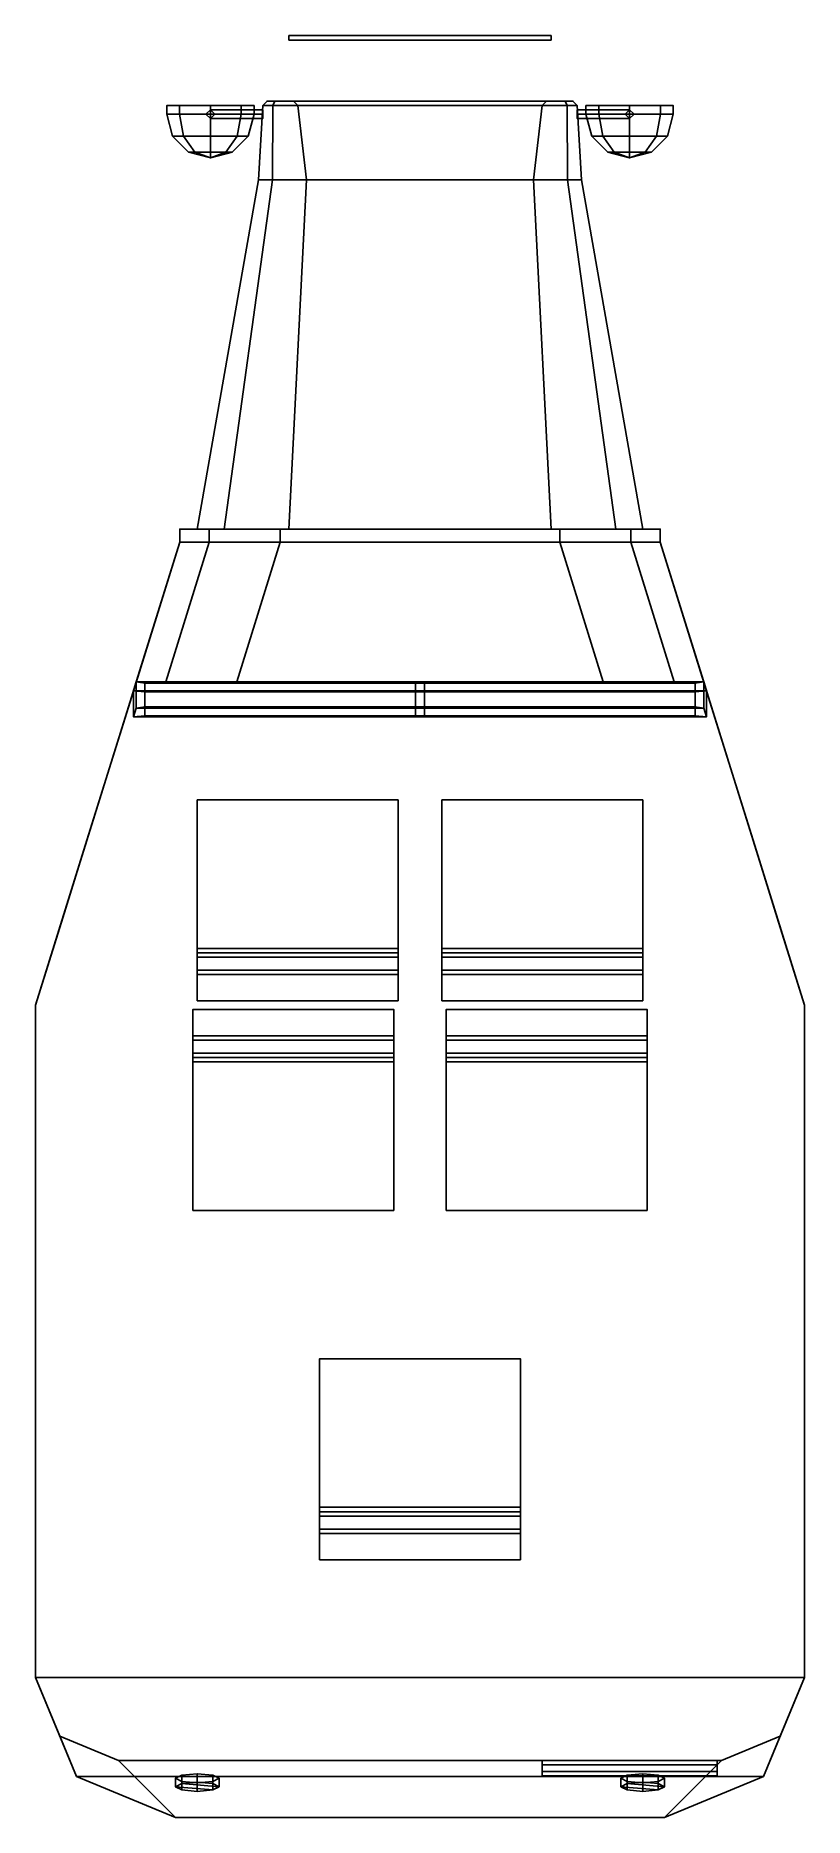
# Model space of a CAD drawing. Extents: x -0.88 to 0.88, y -1.94 to 2.14.
import ezdxf

# ---------------------------------------------------------------- set-up
doc = ezdxf.new("R2010")
doc.units = 0
doc.layers.get('0').update_dxf_attribs({"linetype": 'CONTINUOUS'})

msp = doc.modelspace()

# ---------------------------------------------------------------- linework, layer by layer
for points in [[(-0.3, 2.14, 0.8), (-0.3, 2.13, 0.8), (0.3, 2.13, 0.8), (0.3, 2.14, 0.8)], [(0.3, 2.14, 0.68), (0.3, 2.13, 0.68), (-0.3, 2.13, 0.68), (-0.3, 2.14, 0.68)], [(0.3, 2.14, 0.8), (0.3, 2.14, 0.68), (-0.3, 2.14, 0.68), (-0.3, 2.14, 0.8)], [(-0.3, 2.14, 0.68), (-0.3, 2.13, 0.68), (-0.3, 2.13, 0.8), (-0.3, 2.14, 0.8)], [(-0.3, 2.13, 0.8), (-0.3, 2.13, 0.68), (0.3, 2.13, 0.68), (0.3, 2.13, 0.8)], [(0.3, 2.13, 0.8), (0.3, 2.13, 0.68), (0.3, 2.14, 0.68), (0.3, 2.14, 0.8)], [(-0.58, 1.98, 0.89), (-0.5507, 1.98, 0.8193), (-0.5507, 1.96, 0.8193), (-0.58, 1.96, 0.89)], [(-0.58, 1.98, 0.89), (-0.4093, 1.98, 0.9607), (-0.38, 1.98, 0.89), (-0.5507, 1.98, 0.8193)], [(-0.5507, 1.98, 0.9607), (-0.58, 1.98, 0.89), (-0.58, 1.96, 0.89), (-0.5507, 1.96, 0.9607)], [(-0.5507, 1.98, 0.9607), (-0.48, 1.98, 0.99), (-0.4093, 1.98, 0.9607), (-0.58, 1.98, 0.89)], [(-0.5666, 1.91, 0.89), (-0.58, 1.96, 0.89), (-0.5507, 1.96, 0.8193), (-0.5412, 1.91, 0.8288)], [(-0.5412, 1.91, 0.9512), (-0.5507, 1.96, 0.9607), (-0.58, 1.96, 0.89), (-0.5666, 1.91, 0.89)], [(-0.5507, 1.98, 0.8193), (-0.38, 1.98, 0.89), (-0.4093, 1.98, 0.8193), (-0.48, 1.98, 0.79)], [(-0.5507, 1.98, 0.8193), (-0.48, 1.98, 0.79), (-0.48, 1.96, 0.79), (-0.5507, 1.96, 0.8193)], [(-0.48, 1.98, 0.99), (-0.5507, 1.98, 0.9607), (-0.5507, 1.96, 0.9607), (-0.48, 1.96, 0.99)], [(-0.5412, 1.91, 0.8288), (-0.5507, 1.96, 0.8193), (-0.48, 1.96, 0.79), (-0.48, 1.91, 0.8034)], [(-0.48, 1.91, 0.9766), (-0.48, 1.96, 0.99), (-0.5507, 1.96, 0.9607), (-0.5412, 1.91, 0.9512)], [(-0.48, 1.97, 0.75), (-0.49, 1.96, 0.74), (-0.49, 1.96, 0.8), (-0.48, 1.97, 0.79)], [(-0.49, 1.96, 0.74), (-0.48, 1.97, 0.75), (-0.36, 1.97, 0.75), (-0.36, 1.96, 0.74)], [(-0.49, 1.96, 0.74), (-0.48, 1.95, 0.75), (-0.48, 1.95, 0.79), (-0.49, 1.96, 0.8)], [(-0.48, 1.95, 0.75), (-0.49, 1.96, 0.74), (-0.36, 1.96, 0.74), (-0.36, 1.95, 0.75)], [(-0.48, 1.98, 0.79), (-0.4093, 1.98, 0.8193), (-0.4093, 1.96, 0.8193), (-0.48, 1.96, 0.79)], [(-0.4093, 1.98, 0.9607), (-0.48, 1.98, 0.99), (-0.48, 1.96, 0.99), (-0.4093, 1.96, 0.9607)], [(-0.47, 1.96, 0.76), (-0.48, 1.97, 0.75), (-0.48, 1.97, 0.79), (-0.47, 1.96, 0.8)], [(-0.48, 1.97, 0.75), (-0.47, 1.96, 0.76), (-0.36, 1.96, 0.76), (-0.36, 1.97, 0.75)], [(-0.48, 1.91, 0.8034), (-0.48, 1.96, 0.79), (-0.4093, 1.96, 0.8193), (-0.4188, 1.91, 0.8288)], [(-0.48, 1.95, 0.75), (-0.47, 1.96, 0.76), (-0.47, 1.96, 0.8), (-0.48, 1.95, 0.79)], [(-0.47, 1.96, 0.76), (-0.48, 1.95, 0.75), (-0.36, 1.95, 0.75), (-0.36, 1.96, 0.76)], [(-0.4188, 1.91, 0.9512), (-0.4093, 1.96, 0.9607), (-0.48, 1.96, 0.99), (-0.48, 1.91, 0.9766)], [(-0.4188, 1.91, 0.8288), (-0.4093, 1.96, 0.8193), (-0.38, 1.96, 0.89), (-0.3934, 1.91, 0.89)], [(-0.3934, 1.91, 0.89), (-0.38, 1.96, 0.89), (-0.4093, 1.96, 0.9607), (-0.4188, 1.91, 0.9512)], [(-0.4093, 1.98, 0.8193), (-0.38, 1.98, 0.89), (-0.38, 1.96, 0.89), (-0.4093, 1.96, 0.8193)], [(-0.38, 1.98, 0.89), (-0.4093, 1.98, 0.9607), (-0.4093, 1.96, 0.9607), (-0.38, 1.96, 0.89)], [(-0.36, 1.98, 0.62), (-0.37, 1.81, 0.62), (-0.37, 1.81, 0.97), (-0.36, 1.98, 0.97)], [(0.36, 1.98, 0.62), (0.37, 1.81, 0.62), (-0.37, 1.81, 0.62), (-0.36, 1.98, 0.62)], [(-0.3366, 1.98, 1.0266), (-0.36, 1.98, 0.97), (-0.37, 1.81, 0.97), (-0.3378, 1.81, 1.0478)], [(-0.35, 1.99, 0.97), (-0.35, 1.99, 0.62), (-0.36, 1.98, 0.62), (-0.36, 1.98, 0.97)], [(-0.36, 1.98, 0.62), (-0.35, 1.99, 0.62), (0.35, 1.99, 0.62), (0.36, 1.98, 0.62)], [(-0.3324, 1.99, 1.0124), (-0.35, 1.99, 0.97), (-0.36, 1.98, 0.97), (-0.3366, 1.98, 1.0266)], [(0.35, 1.99, 0.97), (0.35, 1.99, 0.62), (-0.35, 1.99, 0.62), (-0.35, 1.99, 0.97)], [(0.35, 1.99, 0.97), (-0.35, 1.99, 0.97), (-0.3324, 1.99, 1.0124), (0.3324, 1.99, 1.0124)], [(-0.28, 1.98, 1.05), (-0.3366, 1.98, 1.0266), (-0.3378, 1.81, 1.0478), (-0.26, 1.81, 1.08)], [(-0.29, 1.99, 1.03), (-0.3324, 1.99, 1.0124), (-0.3366, 1.98, 1.0266), (-0.28, 1.98, 1.05)], [(0.3324, 1.99, 1.0124), (-0.3324, 1.99, 1.0124), (-0.29, 1.99, 1.03), (0.29, 1.99, 1.03)], [(0.29, 1.99, 1.03), (-0.29, 1.99, 1.03), (-0.28, 1.98, 1.05), (0.28, 1.98, 1.05)], [(0.28, 1.98, 1.05), (-0.28, 1.98, 1.05), (-0.26, 1.81, 1.08), (0.26, 1.81, 1.08)], [(0.3366, 1.98, 1.0266), (0.28, 1.98, 1.05), (0.26, 1.81, 1.08), (0.3378, 1.81, 1.0478)], [(0.3324, 1.99, 1.0124), (0.29, 1.99, 1.03), (0.28, 1.98, 1.05), (0.3366, 1.98, 1.0266)], [(0.35, 1.99, 0.97), (0.3324, 1.99, 1.0124), (0.3366, 1.98, 1.0266), (0.36, 1.98, 0.97)], [(0.36, 1.98, 0.97), (0.3366, 1.98, 1.0266), (0.3378, 1.81, 1.0478), (0.37, 1.81, 0.97)], [(0.36, 1.98, 0.62), (0.35, 1.99, 0.62), (0.35, 1.99, 0.97), (0.36, 1.98, 0.97)], [(0.37, 1.81, 0.97), (0.37, 1.81, 0.62), (0.36, 1.98, 0.62), (0.36, 1.98, 0.97)], [(0.48, 1.97, 0.75), (0.49, 1.96, 0.74), (0.36, 1.96, 0.74), (0.36, 1.97, 0.75)], [(0.47, 1.96, 0.76), (0.48, 1.97, 0.75), (0.36, 1.97, 0.75), (0.36, 1.96, 0.76)], [(0.48, 1.95, 0.75), (0.47, 1.96, 0.76), (0.36, 1.96, 0.76), (0.36, 1.95, 0.75)], [(0.49, 1.96, 0.74), (0.48, 1.95, 0.75), (0.36, 1.95, 0.75), (0.36, 1.96, 0.74)], [(0.38, 1.98, 0.89), (0.5507, 1.98, 0.9607), (0.58, 1.98, 0.89), (0.4093, 1.98, 0.8193)], [(0.38, 1.98, 0.89), (0.4093, 1.98, 0.8193), (0.4093, 1.96, 0.8193), (0.38, 1.96, 0.89)], [(0.4093, 1.98, 0.9607), (0.48, 1.98, 0.99), (0.5507, 1.98, 0.9607), (0.38, 1.98, 0.89)], [(0.4093, 1.98, 0.9607), (0.38, 1.98, 0.89), (0.38, 1.96, 0.89), (0.4093, 1.96, 0.9607)], [(0.3934, 1.91, 0.89), (0.38, 1.96, 0.89), (0.4093, 1.96, 0.8193), (0.4188, 1.91, 0.8288)], [(0.4188, 1.91, 0.9512), (0.4093, 1.96, 0.9607), (0.38, 1.96, 0.89), (0.3934, 1.91, 0.89)], [(0.4093, 1.98, 0.8193), (0.58, 1.98, 0.89), (0.5507, 1.98, 0.8193), (0.48, 1.98, 0.79)], [(0.4093, 1.98, 0.8193), (0.48, 1.98, 0.79), (0.48, 1.96, 0.79), (0.4093, 1.96, 0.8193)], [(0.48, 1.98, 0.99), (0.4093, 1.98, 0.9607), (0.4093, 1.96, 0.9607), (0.48, 1.96, 0.99)], [(0.4188, 1.91, 0.8288), (0.4093, 1.96, 0.8193), (0.48, 1.96, 0.79), (0.48, 1.91, 0.8034)], [(0.48, 1.91, 0.9766), (0.48, 1.96, 0.99), (0.4093, 1.96, 0.9607), (0.4188, 1.91, 0.9512)], [(0.48, 1.97, 0.75), (0.47, 1.96, 0.76), (0.47, 1.96, 0.8), (0.48, 1.97, 0.79)], [(0.47, 1.96, 0.76), (0.48, 1.95, 0.75), (0.48, 1.95, 0.79), (0.47, 1.96, 0.8)], [(0.48, 1.98, 0.79), (0.5507, 1.98, 0.8193), (0.5507, 1.96, 0.8193), (0.48, 1.96, 0.79)], [(0.5507, 1.98, 0.9607), (0.48, 1.98, 0.99), (0.48, 1.96, 0.99), (0.5507, 1.96, 0.9607)], [(0.49, 1.96, 0.74), (0.48, 1.97, 0.75), (0.48, 1.97, 0.79), (0.49, 1.96, 0.8)], [(0.48, 1.95, 0.75), (0.49, 1.96, 0.74), (0.49, 1.96, 0.8), (0.48, 1.95, 0.79)], [(0.48, 1.91, 0.8034), (0.48, 1.96, 0.79), (0.5507, 1.96, 0.8193), (0.5412, 1.91, 0.8288)], [(0.5412, 1.91, 0.9512), (0.5507, 1.96, 0.9607), (0.48, 1.96, 0.99), (0.48, 1.91, 0.9766)], [(0.5412, 1.91, 0.8288), (0.5507, 1.96, 0.8193), (0.58, 1.96, 0.89), (0.5666, 1.91, 0.89)], [(0.5666, 1.91, 0.89), (0.58, 1.96, 0.89), (0.5507, 1.96, 0.9607), (0.5412, 1.91, 0.9512)], [(0.5507, 1.98, 0.8193), (0.58, 1.98, 0.89), (0.58, 1.96, 0.89), (0.5507, 1.96, 0.8193)], [(0.58, 1.98, 0.89), (0.5507, 1.98, 0.9607), (0.5507, 1.96, 0.9607), (0.58, 1.96, 0.89)], [(-0.53, 1.8734, 0.89), (-0.5666, 1.91, 0.89), (-0.5412, 1.91, 0.8288), (-0.5154, 1.8734, 0.8546)], [(-0.5154, 1.8734, 0.9254), (-0.5412, 1.91, 0.9512), (-0.5666, 1.91, 0.89), (-0.53, 1.8734, 0.89)], [(-0.5154, 1.8734, 0.8546), (-0.5412, 1.91, 0.8288), (-0.48, 1.91, 0.8034), (-0.48, 1.8734, 0.84)], [(-0.48, 1.8734, 0.94), (-0.48, 1.91, 0.9766), (-0.5412, 1.91, 0.9512), (-0.5154, 1.8734, 0.9254)], [(-0.48, 1.8734, 0.84), (-0.48, 1.91, 0.8034), (-0.4188, 1.91, 0.8288), (-0.4446, 1.8734, 0.8546)], [(-0.4446, 1.8734, 0.9254), (-0.4188, 1.91, 0.9512), (-0.48, 1.91, 0.9766), (-0.48, 1.8734, 0.94)], [(-0.4446, 1.8734, 0.8546), (-0.4188, 1.91, 0.8288), (-0.3934, 1.91, 0.89), (-0.43, 1.8734, 0.89)], [(-0.43, 1.8734, 0.89), (-0.3934, 1.91, 0.89), (-0.4188, 1.91, 0.9512), (-0.4446, 1.8734, 0.9254)], [(0.43, 1.8734, 0.89), (0.3934, 1.91, 0.89), (0.4188, 1.91, 0.8288), (0.4446, 1.8734, 0.8546)], [(0.4446, 1.8734, 0.9254), (0.4188, 1.91, 0.9512), (0.3934, 1.91, 0.89), (0.43, 1.8734, 0.89)], [(0.4446, 1.8734, 0.8546), (0.4188, 1.91, 0.8288), (0.48, 1.91, 0.8034), (0.48, 1.8734, 0.84)], [(0.48, 1.8734, 0.94), (0.48, 1.91, 0.9766), (0.4188, 1.91, 0.9512), (0.4446, 1.8734, 0.9254)], [(0.48, 1.8734, 0.84), (0.48, 1.91, 0.8034), (0.5412, 1.91, 0.8288), (0.5154, 1.8734, 0.8546)], [(0.5154, 1.8734, 0.9254), (0.5412, 1.91, 0.9512), (0.48, 1.91, 0.9766), (0.48, 1.8734, 0.94)], [(0.5154, 1.8734, 0.8546), (0.5412, 1.91, 0.8288), (0.5666, 1.91, 0.89), (0.53, 1.8734, 0.89)], [(0.53, 1.8734, 0.89), (0.5666, 1.91, 0.89), (0.5412, 1.91, 0.9512), (0.5154, 1.8734, 0.9254)], [(-0.48, 1.86, 0.89), (-0.5154, 1.8734, 0.9254), (-0.53, 1.8734, 0.89), (-0.48, 1.86, 0.89)], [(-0.48, 1.86, 0.89), (-0.53, 1.8734, 0.89), (-0.5154, 1.8734, 0.8546), (-0.48, 1.86, 0.89)], [(-0.48, 1.86, 0.89), (-0.5154, 1.8734, 0.8546), (-0.48, 1.8734, 0.84), (-0.48, 1.86, 0.89)], [(-0.48, 1.86, 0.89), (-0.48, 1.8734, 0.94), (-0.5154, 1.8734, 0.9254), (-0.48, 1.86, 0.89)], [(-0.48, 1.86, 0.89), (-0.48, 1.8734, 0.84), (-0.4446, 1.8734, 0.8546), (-0.48, 1.86, 0.89)], [(-0.48, 1.86, 0.89), (-0.43, 1.8734, 0.89), (-0.4446, 1.8734, 0.9254), (-0.48, 1.86, 0.89)], [(-0.48, 1.86, 0.89), (-0.4446, 1.8734, 0.9254), (-0.48, 1.8734, 0.94), (-0.48, 1.86, 0.89)], [(-0.48, 1.86, 0.89), (-0.4446, 1.8734, 0.8546), (-0.43, 1.8734, 0.89), (-0.48, 1.86, 0.89)], [(0.48, 1.86, 0.89), (0.43, 1.8734, 0.89), (0.4446, 1.8734, 0.8546), (0.48, 1.86, 0.89)], [(0.48, 1.86, 0.89), (0.4446, 1.8734, 0.9254), (0.43, 1.8734, 0.89), (0.48, 1.86, 0.89)], [(0.48, 1.86, 0.89), (0.4446, 1.8734, 0.8546), (0.48, 1.8734, 0.84), (0.48, 1.86, 0.89)], [(0.48, 1.86, 0.89), (0.48, 1.8734, 0.94), (0.4446, 1.8734, 0.9254), (0.48, 1.86, 0.89)], [(0.48, 1.86, 0.89), (0.48, 1.8734, 0.84), (0.5154, 1.8734, 0.8546), (0.48, 1.86, 0.89)], [(0.48, 1.86, 0.89), (0.5154, 1.8734, 0.8546), (0.53, 1.8734, 0.89), (0.48, 1.86, 0.89)], [(0.48, 1.86, 0.89), (0.5154, 1.8734, 0.9254), (0.48, 1.8734, 0.94), (0.48, 1.86, 0.89)], [(0.48, 1.86, 0.89), (0.53, 1.8734, 0.89), (0.5154, 1.8734, 0.9254), (0.48, 1.86, 0.89)], [(-0.37, 1.81, 0.97), (-0.37, 1.81, 0.62), (-0.51, 1.01, 0.62), (-0.51, 1.01, 0.97)], [(-0.51, 1.01, 0.62), (-0.37, 1.81, 0.62), (0.37, 1.81, 0.62), (0.51, 1.01, 0.62)], [(-0.3378, 1.81, 1.0478), (-0.37, 1.81, 0.97), (-0.51, 1.01, 0.97), (-0.4485, 1.01, 1.1185)], [(-0.26, 1.81, 1.08), (-0.3378, 1.81, 1.0478), (-0.4485, 1.01, 1.1185), (-0.3, 1.01, 1.18)], [(0.26, 1.81, 1.08), (-0.26, 1.81, 1.08), (-0.3, 1.01, 1.18), (0.3, 1.01, 1.18)], [(0.3378, 1.81, 1.0478), (0.26, 1.81, 1.08), (0.3, 1.01, 1.18), (0.4485, 1.01, 1.1185)], [(0.37, 1.81, 0.97), (0.3378, 1.81, 1.0478), (0.4485, 1.01, 1.1185), (0.51, 1.01, 0.97)], [(0.51, 1.01, 0.62), (0.37, 1.81, 0.62), (0.37, 1.81, 0.97), (0.51, 1.01, 0.97)], [(-0.55, 0.98, 0.62), (-0.88, -0.08, 0.62), (-0.7586, 0.31, 0.86), (-0.6714, 0.59, 0.86)], [(-0.55, 0.98, 0.62), (-0.55, 0.98, 0.62), (-0.6714, 0.59, 0.86), (-0.6496, 0.66, 0.86)], [(-0.55, 0.98, 0.97), (-0.55, 0.98, 0.62), (-0.6496, 0.66, 0.86), (-0.6496, 0.66, 1.07)], [(-0.4826, 0.98, 1.1326), (-0.55, 0.98, 0.97), (-0.6496, 0.66, 1.07), (-0.5823, 0.66, 1.2326)], [(-0.32, 0.98, 1.2), (-0.4826, 0.98, 1.1326), (-0.5823, 0.66, 1.2326), (-0.4196, 0.66, 1.3)], [(-0.51, 1.01, 0.97), (-0.51, 1.01, 0.62), (-0.55, 1.01, 0.62), (-0.55, 1.01, 0.97)], [(-0.55, 1.01, 0.62), (-0.55, 0.98, 0.62), (-0.55, 0.98, 0.97), (-0.55, 1.01, 0.97)], [(0.55, 1.01, 0.62), (0.55, 0.98, 0.62), (-0.55, 0.98, 0.62), (-0.55, 1.01, 0.62)], [(-0.4485, 1.01, 1.1185), (-0.51, 1.01, 0.97), (-0.55, 1.01, 0.97), (-0.4826, 1.01, 1.1326)], [(-0.4826, 1.01, 1.1326), (-0.55, 1.01, 0.97), (-0.55, 0.98, 0.97), (-0.4826, 0.98, 1.1326)], [(-0.3, 1.01, 1.18), (-0.4485, 1.01, 1.1185), (-0.4826, 1.01, 1.1326), (-0.32, 1.01, 1.2)], [(-0.32, 1.01, 1.2), (-0.4826, 1.01, 1.1326), (-0.4826, 0.98, 1.1326), (-0.32, 0.98, 1.2)], [(0.32, 0.98, 1.2), (-0.32, 0.98, 1.2), (-0.4196, 0.66, 1.3), (0.4196, 0.66, 1.3)], [(-0.3, 1.01, 1.18), (-0.32, 1.01, 1.2), (0.32, 1.01, 1.2), (0.3, 1.01, 1.18)], [(-0.32, 1.01, 1.2), (-0.32, 0.98, 1.2), (0.32, 0.98, 1.2), (0.32, 1.01, 1.2)], [(0.4485, 1.01, 1.1185), (0.3, 1.01, 1.18), (0.32, 1.01, 1.2), (0.4826, 1.01, 1.1326)], [(0.4826, 1.01, 1.1326), (0.32, 1.01, 1.2), (0.32, 0.98, 1.2), (0.4826, 0.98, 1.1326)], [(0.4826, 0.98, 1.1326), (0.32, 0.98, 1.2), (0.4196, 0.66, 1.3), (0.5823, 0.66, 1.2326)], [(0.55, 1.01, 0.97), (0.51, 1.01, 0.97), (0.4485, 1.01, 1.1185), (0.4826, 1.01, 1.1326)], [(0.55, 1.01, 0.97), (0.4826, 1.01, 1.1326), (0.4826, 0.98, 1.1326), (0.55, 0.98, 0.97)], [(0.55, 0.98, 0.97), (0.4826, 0.98, 1.1326), (0.5823, 0.66, 1.2326), (0.6496, 0.66, 1.07)], [(0.55, 1.01, 0.62), (0.51, 1.01, 0.62), (0.51, 1.01, 0.97), (0.55, 1.01, 0.97)], [(0.55, 0.98, 0.97), (0.55, 0.98, 0.62), (0.55, 1.01, 0.62), (0.55, 1.01, 0.97)], [(0.7586, 0.31, 0.86), (0.88, -0.08, 0.62), (0.55, 0.98, 0.62), (0.6714, 0.59, 0.86)], [(0.6496, 0.66, 0.86), (0.6714, 0.59, 0.86), (0.55, 0.98, 0.62), (0.6496, 0.66, 0.86)], [(0.55, 0.98, 0.62), (0.55, 0.98, 0.97), (0.6496, 0.66, 1.07), (0.6496, 0.66, 0.86)], [(-0.6496, 0.66, 0.86), (-0.6496, 0.66, 0.86), (-0.6714, 0.59, 0.86), (-0.6496, 0.66, 0.94)], [(-0.6496, 0.66, 1.3), (-0.6558, 0.64, 1.3), (-0.6558, 0.58, 1.74), (-0.6496, 0.6, 1.74)], [(-0.6558, 0.64, 1.3), (-0.6496, 0.66, 1.3), (-0.6496, 0.66, 1.07), (-0.6558, 0.64, 1.07)], [(-0.63, 0.6573, 1.32), (-0.6496, 0.66, 1.3), (-0.6496, 0.6, 1.74), (-0.63, 0.6027, 1.72)], [(-0.6496, 0.66, 1.3), (-0.63, 0.6573, 1.32), (0.63, 0.6573, 1.32), (0.6496, 0.66, 1.3)], [(-0.4196, 0.66, 1.3), (-0.5823, 0.66, 1.2326), (-0.5823, 0.66, 1.2326), (-0.6496, 0.66, 1.3)], [(-0.5823, 0.66, 1.2326), (-0.6496, 0.66, 1.07), (-0.6496, 0.66, 1.07), (-0.6496, 0.66, 1.3)], [(-0.63, 0.6573, 1.32), (-0.63, 0.6373, 1.32), (0.63, 0.6373, 1.32), (0.63, 0.6573, 1.32)], [(-0.63, 0.6373, 1.32), (-0.63, 0.6573, 1.32), (-0.63, 0.6027, 1.72), (-0.63, 0.5827, 1.72)], [(0.01, 0.6027, 1.72), (0.01, 0.6573, 1.32), (-0.01, 0.6573, 1.32), (-0.01, 0.6027, 1.72)], [(-0.01, 0.6027, 1.72), (-0.01, 0.6573, 1.32), (-0.01, 0.6373, 1.32), (-0.01, 0.5827, 1.72)], [(0.01, 0.6373, 1.32), (0.01, 0.6573, 1.32), (0.01, 0.6027, 1.72), (0.01, 0.5827, 1.72)], [(0.5823, 0.66, 1.2326), (0.4196, 0.66, 1.3), (0.6496, 0.66, 1.3)], [(0.6496, 0.6, 1.74), (0.6496, 0.66, 1.3), (0.63, 0.6573, 1.32), (0.63, 0.6027, 1.72)], [(0.63, 0.6027, 1.72), (0.63, 0.6573, 1.32), (0.63, 0.6373, 1.32), (0.63, 0.5827, 1.72)], [(0.6558, 0.58, 1.74), (0.6558, 0.64, 1.3), (0.6496, 0.66, 1.3), (0.6496, 0.6, 1.74)], [(0.6496, 0.66, 1.3), (0.6558, 0.64, 1.3), (0.6558, 0.64, 1.07), (0.6496, 0.66, 1.07)], [(0.6496, 0.66, 0.94), (0.6714, 0.59, 0.86), (0.6496, 0.66, 0.86), (0.6496, 0.66, 0.94)], [(-0.6558, 0.64, 1.3), (-0.63, 0.6373, 1.32), (-0.63, 0.5827, 1.72), (-0.6558, 0.58, 1.74)], [(-0.63, 0.6373, 1.32), (-0.6558, 0.64, 1.3), (0.6558, 0.64, 1.3), (0.63, 0.6373, 1.32)], [(-0.01, 0.5827, 1.72), (-0.01, 0.6373, 1.32), (0.01, 0.6373, 1.32), (0.01, 0.5827, 1.72)], [(0.63, 0.5827, 1.72), (0.63, 0.6373, 1.32), (0.6558, 0.64, 1.3), (0.6558, 0.58, 1.74)], [(-0.6496, 0.6, 1.74), (-0.6558, 0.58, 1.74), (0.6558, 0.58, 1.74), (0.6496, 0.6, 1.74)], [(-0.6558, 0.58, 1.74), (-0.63, 0.5827, 1.72), (0.63, 0.5827, 1.72), (0.6558, 0.58, 1.74)], [(-0.63, 0.6027, 1.72), (-0.6496, 0.6, 1.74), (0.6496, 0.6, 1.74), (0.63, 0.6027, 1.72)], [(-0.51, 0.39, 0.78), (-0.51, 0.03, 0.75), (-0.05, 0.03, 0.75), (-0.05, 0.39, 0.78)], [(-0.05, 0.39, 0.78), (-0.05, 0.39, 0.68), (-0.51, 0.39, 0.68), (-0.51, 0.39, 0.78)], [(-0.51, 0.39, 0.68), (-0.51, 0, 0.68), (-0.51, 0.03, 0.75), (-0.51, 0.39, 0.78)], [(-0.05, 0.03, 0.75), (-0.05, 0, 0.68), (-0.05, 0.39, 0.68), (-0.05, 0.39, 0.78)], [(0.51, 0.39, 0.78), (0.51, 0.39, 0.68), (0.05, 0.39, 0.68), (0.05, 0.39, 0.78)], [(0.05, 0.39, 0.78), (0.05, 0.03, 0.75), (0.51, 0.03, 0.75), (0.51, 0.39, 0.78)], [(0.05, 0.39, 0.68), (0.05, 0, 0.68), (0.05, 0.03, 0.75), (0.05, 0.39, 0.78)], [(0.51, 0.03, 0.75), (0.51, 0, 0.68), (0.51, 0.39, 0.68), (0.51, 0.39, 0.78)], [(-0.7586, 0.31, 0.86), (-0.88, -0.08, 0.62), (-0.771, 0.27, 0.9)], [(0.771, 0.27, 0.9), (0.88, -0.08, 0.62), (0.88, -0.08, 0.62), (0.7586, 0.31, 0.86)], [(-0.771, 0.27, 0.9), (-0.88, -0.08, 0.62), (-0.8208, 0.11, 1.3)], [(0.8208, 0.11, 1.3), (0.88, -0.08, 0.62), (0.88, -0.08, 0.62), (0.771, 0.27, 0.9)], [(-0.8208, 0.11, 1.3), (-0.88, -0.08, 0.62), (-0.88, -0.08, 0.97)], [(-0.8208, 0.11, 1.3), (-0.88, -0.08, 0.97), (-0.88, -0.08, 1.3)], [(0.88, -0.08, 0.97), (0.88, -0.08, 0.62), (0.88, -0.08, 0.62), (0.8208, 0.11, 1.3)], [(0.88, -0.08, 1.3), (0.88, -0.08, 0.97), (0.88, -0.08, 0.97), (0.8208, 0.11, 1.3)], [(-0.51, 0.05, 1.11), (-0.51, 0.04, 1.21), (-0.05, 0.04, 1.21), (-0.05, 0.05, 1.11)], [(-0.51, 0.05, 0.95), (-0.51, 0.05, 1.11), (-0.05, 0.05, 1.11), (-0.05, 0.05, 0.95)], [(-0.05, 0.05, 0.95), (-0.05, 0, 0.93), (-0.51, 0, 0.93), (-0.51, 0.05, 0.95)], [(-0.51, -0.07, 1.26), (-0.51, -0.01, 1.26), (-0.51, 0.04, 1.21), (-0.51, 0.05, 1.11)], [(-0.51, 0, 0.93), (-0.51, -0.07, 1.26), (-0.51, 0.05, 1.11), (-0.51, 0.05, 0.95)], [(-0.05, 0.04, 1.21), (-0.05, -0.01, 1.26), (-0.05, -0.07, 1.26), (-0.05, 0.05, 1.11)], [(-0.05, 0.05, 1.11), (-0.05, -0.07, 1.26), (-0.05, 0, 0.93), (-0.05, 0.05, 0.95)], [(0.05, 0.05, 0.95), (0.05, 0.05, 1.11), (0.51, 0.05, 1.11), (0.51, 0.05, 0.95)], [(0.51, 0.05, 0.95), (0.51, 0, 0.93), (0.05, 0, 0.93), (0.05, 0.05, 0.95)], [(0.05, 0.05, 1.11), (0.05, 0.04, 1.21), (0.51, 0.04, 1.21), (0.51, 0.05, 1.11)], [(0.05, -0.07, 1.26), (0.05, -0.01, 1.26), (0.05, 0.04, 1.21), (0.05, 0.05, 1.11)], [(0.05, 0, 0.93), (0.05, -0.07, 1.26), (0.05, 0.05, 1.11), (0.05, 0.05, 0.95)], [(0.51, 0.04, 1.21), (0.51, -0.01, 1.26), (0.51, -0.07, 1.26), (0.51, 0.05, 1.11)], [(0.51, 0.05, 1.11), (0.51, -0.07, 1.26), (0.51, 0, 0.93), (0.51, 0.05, 0.95)], [(-0.51, 0.04, 1.21), (-0.51, -0.01, 1.26), (-0.05, -0.01, 1.26), (-0.05, 0.04, 1.21)], [(-0.51, 0, 0.68), (-0.51, -0.07, 1.26), (-0.51, 0, 0.93), (-0.51, 0.03, 0.75)], [(-0.51, 0.03, 0.75), (-0.51, 0, 0.93), (-0.05, 0, 0.93), (-0.05, 0.03, 0.75)], [(-0.05, 0, 0.68), (-0.05, -0.07, 1.26), (-0.51, -0.07, 1.26), (-0.51, 0, 0.68)], [(-0.05, 0, 0.93), (-0.05, -0.07, 1.26), (-0.05, 0, 0.68), (-0.05, 0.03, 0.75)], [(0.05, 0.04, 1.21), (0.05, -0.01, 1.26), (0.51, -0.01, 1.26), (0.51, 0.04, 1.21)], [(0.05, 0.03, 0.75), (0.05, 0, 0.93), (0.51, 0, 0.93), (0.51, 0.03, 0.75)], [(0.05, 0, 0.68), (0.05, -0.07, 1.26), (0.05, 0, 0.93), (0.05, 0.03, 0.75)], [(0.51, 0, 0.68), (0.51, -0.07, 1.26), (0.05, -0.07, 1.26), (0.05, 0, 0.68)], [(0.51, 0, 0.93), (0.51, -0.07, 1.26), (0.51, 0, 0.68), (0.51, 0.03, 0.75)], [(-0.05, -0.07, 1.26), (-0.05, -0.01, 1.26), (-0.51, -0.01, 1.26), (-0.51, -0.07, 1.26)], [(0.51, -0.07, 1.26), (0.51, -0.01, 1.26), (0.05, -0.01, 1.26), (0.05, -0.07, 1.26)], [(-0.88, -0.08, 0.62), (-0.88, -0.6, 0.62), (-0.88, -0.5, 0.97), (-0.88, -0.08, 0.97)], [(0.88, -0.5, 0.97), (0.88, -0.6, 0.62), (0.88, -0.08, 0.62), (0.88, -0.08, 0.97)], [(-0.52, -0.16, 0.76), (-0.52, -0.09, 1.34), (-0.06, -0.09, 1.34), (-0.06, -0.16, 0.76)], [(-0.52, -0.16, 1.01), (-0.52, -0.09, 1.34), (-0.52, -0.16, 0.76), (-0.52, -0.19, 0.83)], [(-0.52, -0.09, 1.34), (-0.52, -0.15, 1.34), (-0.06, -0.15, 1.34), (-0.06, -0.09, 1.34)], [(-0.52, -0.2, 1.29), (-0.52, -0.15, 1.34), (-0.52, -0.09, 1.34), (-0.52, -0.21, 1.19)], [(-0.52, -0.21, 1.19), (-0.52, -0.09, 1.34), (-0.52, -0.16, 1.01), (-0.52, -0.21, 1.03)], [(-0.06, -0.16, 0.76), (-0.06, -0.09, 1.34), (-0.06, -0.16, 1.01), (-0.06, -0.19, 0.83)], [(-0.06, -0.09, 1.34), (-0.06, -0.15, 1.34), (-0.06, -0.2, 1.29), (-0.06, -0.21, 1.19)], [(-0.06, -0.16, 1.01), (-0.06, -0.09, 1.34), (-0.06, -0.21, 1.19), (-0.06, -0.21, 1.03)], [(0.06, -0.16, 1.01), (0.06, -0.09, 1.34), (0.06, -0.16, 0.76), (0.06, -0.19, 0.83)], [(0.06, -0.16, 0.76), (0.06, -0.09, 1.34), (0.52, -0.09, 1.34), (0.52, -0.16, 0.76)], [(0.06, -0.21, 1.19), (0.06, -0.09, 1.34), (0.06, -0.16, 1.01), (0.06, -0.21, 1.03)], [(0.06, -0.2, 1.29), (0.06, -0.15, 1.34), (0.06, -0.09, 1.34), (0.06, -0.21, 1.19)], [(0.06, -0.09, 1.34), (0.06, -0.15, 1.34), (0.52, -0.15, 1.34), (0.52, -0.09, 1.34)], [(0.52, -0.16, 0.76), (0.52, -0.09, 1.34), (0.52, -0.16, 1.01), (0.52, -0.19, 0.83)], [(0.52, -0.16, 1.01), (0.52, -0.09, 1.34), (0.52, -0.21, 1.19), (0.52, -0.21, 1.03)], [(0.52, -0.09, 1.34), (0.52, -0.15, 1.34), (0.52, -0.2, 1.29), (0.52, -0.21, 1.19)], [(-0.06, -0.2, 1.29), (-0.06, -0.15, 1.34), (-0.52, -0.15, 1.34), (-0.52, -0.2, 1.29)], [(-0.52, -0.19, 0.83), (-0.52, -0.16, 0.76), (-0.52, -0.55, 0.76), (-0.52, -0.55, 0.86)], [(-0.06, -0.19, 0.83), (-0.06, -0.16, 1.01), (-0.52, -0.16, 1.01), (-0.52, -0.19, 0.83)], [(-0.52, -0.21, 1.03), (-0.52, -0.16, 1.01), (-0.06, -0.16, 1.01), (-0.06, -0.21, 1.03)], [(-0.06, -0.55, 0.76), (-0.06, -0.16, 0.76), (-0.06, -0.19, 0.83), (-0.06, -0.55, 0.86)], [(0.52, -0.2, 1.29), (0.52, -0.15, 1.34), (0.06, -0.15, 1.34), (0.06, -0.2, 1.29)], [(0.06, -0.19, 0.83), (0.06, -0.16, 0.76), (0.06, -0.55, 0.76), (0.06, -0.55, 0.86)], [(0.52, -0.19, 0.83), (0.52, -0.16, 1.01), (0.06, -0.16, 1.01), (0.06, -0.19, 0.83)], [(0.06, -0.21, 1.03), (0.06, -0.16, 1.01), (0.52, -0.16, 1.01), (0.52, -0.21, 1.03)], [(0.52, -0.55, 0.76), (0.52, -0.16, 0.76), (0.52, -0.19, 0.83), (0.52, -0.55, 0.86)], [(-0.06, -0.55, 0.86), (-0.06, -0.19, 0.83), (-0.52, -0.19, 0.83), (-0.52, -0.55, 0.86)], [(-0.06, -0.21, 1.19), (-0.06, -0.2, 1.29), (-0.52, -0.2, 1.29), (-0.52, -0.21, 1.19)], [(0.52, -0.55, 0.86), (0.52, -0.19, 0.83), (0.06, -0.19, 0.83), (0.06, -0.55, 0.86)], [(0.52, -0.21, 1.19), (0.52, -0.2, 1.29), (0.06, -0.2, 1.29), (0.06, -0.21, 1.19)], [(-0.06, -0.21, 1.03), (-0.06, -0.21, 1.19), (-0.52, -0.21, 1.19), (-0.52, -0.21, 1.03)], [(0.52, -0.21, 1.03), (0.52, -0.21, 1.19), (0.06, -0.21, 1.19), (0.06, -0.21, 1.03)], [(-0.88, -0.71, 0.78), (-0.88, -0.86, 0.89), (-0.88, -0.52, 1.29), (-0.88, -0.5, 1.24)], [(-0.88, -0.6, 0.62), (-0.88, -0.71, 0.78), (-0.88, -0.5, 1.24), (-0.88, -0.5, 0.97)], [(-0.88, -0.86, 0.89), (-0.88, -0.99, 0.93), (-0.88, -0.56, 1.32), (-0.88, -0.52, 1.29)], [(0.88, -0.52, 1.29), (0.88, -0.86, 0.89), (0.88, -0.71, 0.78), (0.88, -0.5, 1.24)], [(0.88, -0.5, 1.24), (0.88, -0.71, 0.78), (0.88, -0.6, 0.62), (0.88, -0.5, 0.97)], [(0.88, -0.56, 1.32), (0.88, -0.99, 0.93), (0.88, -0.86, 0.89), (0.88, -0.52, 1.29)], [(-0.88, -0.99, 0.93), (-0.88, -1.14, 0.93), (-0.88, -1.62, 1.32), (-0.88, -0.56, 1.32)], [(-0.52, -0.55, 0.86), (-0.52, -0.55, 0.76), (-0.06, -0.55, 0.76), (-0.06, -0.55, 0.86)], [(0.06, -0.55, 0.86), (0.06, -0.55, 0.76), (0.52, -0.55, 0.76), (0.52, -0.55, 0.86)], [(0.88, -1.62, 1.32), (0.88, -1.14, 0.93), (0.88, -0.99, 0.93), (0.88, -0.56, 1.32)], [(-0.23, -0.89, 0.76), (-0.23, -1.28, 0.76), (-0.23, -1.25, 0.83), (-0.23, -0.89, 0.86)], [(0.23, -0.89, 0.86), (0.23, -0.89, 0.76), (-0.23, -0.89, 0.76), (-0.23, -0.89, 0.86)], [(-0.23, -0.89, 0.86), (-0.23, -1.25, 0.83), (0.23, -1.25, 0.83), (0.23, -0.89, 0.86)], [(0.23, -1.25, 0.83), (0.23, -1.28, 0.76), (0.23, -0.89, 0.76), (0.23, -0.89, 0.86)], [(-0.88, -1.14, 0.93), (-0.88, -1.29, 0.88), (-0.88, -1.29, 0.88), (-0.88, -1.62, 1.32)], [(0.88, -1.29, 0.88), (0.88, -1.29, 0.88), (0.88, -1.14, 0.93), (0.88, -1.62, 1.32)], [(-0.23, -1.28, 1.01), (-0.23, -1.35, 1.34), (-0.23, -1.23, 1.19), (-0.23, -1.23, 1.03)], [(-0.23, -1.35, 1.34), (-0.23, -1.29, 1.34), (-0.23, -1.24, 1.29), (-0.23, -1.23, 1.19)], [(0.23, -1.23, 1.03), (0.23, -1.28, 1.01), (-0.23, -1.28, 1.01), (-0.23, -1.23, 1.03)], [(-0.23, -1.23, 1.03), (-0.23, -1.23, 1.19), (0.23, -1.23, 1.19), (0.23, -1.23, 1.03)], [(-0.23, -1.23, 1.19), (-0.23, -1.24, 1.29), (0.23, -1.24, 1.29), (0.23, -1.23, 1.19)], [(-0.23, -1.24, 1.29), (-0.23, -1.29, 1.34), (0.23, -1.29, 1.34), (0.23, -1.24, 1.29)], [(-0.23, -1.28, 0.76), (-0.23, -1.35, 1.34), (-0.23, -1.28, 1.01), (-0.23, -1.25, 0.83)], [(-0.23, -1.25, 0.83), (-0.23, -1.28, 1.01), (0.23, -1.28, 1.01), (0.23, -1.25, 0.83)], [(0.23, -1.23, 1.19), (0.23, -1.35, 1.34), (0.23, -1.28, 1.01), (0.23, -1.23, 1.03)], [(0.23, -1.24, 1.29), (0.23, -1.29, 1.34), (0.23, -1.35, 1.34), (0.23, -1.23, 1.19)], [(0.23, -1.28, 1.01), (0.23, -1.35, 1.34), (0.23, -1.28, 0.76), (0.23, -1.25, 0.83)], [(-0.88, -1.29, 0.88), (-0.88, -1.46, 0.75), (-0.88, -1.46, 0.75), (-0.88, -1.62, 1.32)], [(0.23, -1.28, 0.76), (0.23, -1.35, 1.34), (-0.23, -1.35, 1.34), (-0.23, -1.28, 0.76)], [(0.23, -1.35, 1.34), (0.23, -1.29, 1.34), (-0.23, -1.29, 1.34), (-0.23, -1.35, 1.34)], [(0.88, -1.46, 0.75), (0.88, -1.46, 0.75), (0.88, -1.29, 0.88), (0.88, -1.62, 1.32)], [(-0.88, -1.46, 0.75), (-0.88, -1.62, 0.75), (-0.88, -1.62, 0.75), (-0.88, -1.62, 1.32)], [(0.88, -1.62, 0.75), (0.88, -1.62, 0.75), (0.88, -1.46, 0.75), (0.88, -1.62, 1.32)], [(-0.7863, -1.8463, 1.32), (-0.88, -1.62, 1.32), (-0.88, -1.62, 0.75), (-0.8244, -1.7544, 0.75)], [(0.7863, -1.8463, 1.32), (0.88, -1.62, 1.32), (-0.88, -1.62, 1.32), (-0.7863, -1.8463, 1.32)], [(0.88, -1.62, 1.32), (0.7863, -1.8463, 1.32), (0.8244, -1.7544, 0.75), (0.88, -1.62, 0.75)], [(-0.56, -1.94, 1.32), (-0.7863, -1.8463, 1.32), (-0.8244, -1.7544, 0.75), (-0.69, -1.81, 0.75)], [(0.7863, -1.8463, 1.32), (0.56, -1.94, 1.32), (0.69, -1.81, 0.75), (0.8244, -1.7544, 0.75)], [(0.56, -1.94, 1.32), (-0.56, -1.94, 1.32), (-0.69, -1.81, 0.75), (0.69, -1.81, 0.75)], [(0.28, -1.81, 0.76), (0.28, -1.8198, 0.7579), (0.28, -1.8447, 0.8753), (0.28, -1.8349, 0.8774)], [(0.68, -1.81, 0.76), (0.68, -1.8198, 0.7579), (0.28, -1.8198, 0.7579), (0.28, -1.81, 0.76)], [(0.28, -1.8447, 0.8753), (0.28, -1.8198, 0.7579), (0.68, -1.8198, 0.7579), (0.68, -1.8447, 0.8753)], [(0.28, -1.8349, 0.8774), (0.28, -1.8447, 0.8753), (0.68, -1.8447, 0.8753), (0.68, -1.8349, 0.8774)], [(0.68, -1.8447, 0.8753), (0.68, -1.8198, 0.7579), (0.68, -1.81, 0.76), (0.68, -1.8349, 0.8774)], [(0.56, -1.94, 1.32), (0.7863, -1.8463, 1.32), (-0.7863, -1.8463, 1.32), (-0.56, -1.94, 1.32)], [(-0.56, -1.8504, 0.9389), (-0.5454, -1.843, 0.9043), (-0.5454, -1.8626, 0.9002), (-0.56, -1.87, 0.9347)], [(-0.5454, -1.8577, 0.9735), (-0.56, -1.8504, 0.9389), (-0.56, -1.87, 0.9347), (-0.5454, -1.8773, 0.9693)], [(-0.4746, -1.8773, 0.9693), (-0.56, -1.87, 0.9347), (-0.5454, -1.8626, 0.9002), (-0.46, -1.87, 0.9347)], [(-0.51, -1.8804, 0.9837), (-0.5454, -1.8773, 0.9693), (-0.56, -1.87, 0.9347), (-0.4746, -1.8773, 0.9693)], [(-0.5454, -1.843, 0.9043), (-0.51, -1.84, 0.89), (-0.51, -1.8596, 0.8858), (-0.5454, -1.8626, 0.9002)], [(-0.51, -1.8608, 0.9878), (-0.5454, -1.8577, 0.9735), (-0.5454, -1.8773, 0.9693), (-0.51, -1.8804, 0.9837)], [(-0.46, -1.87, 0.9347), (-0.5454, -1.8626, 0.9002), (-0.51, -1.8596, 0.8858), (-0.4746, -1.8626, 0.9002)], [(-0.51, -1.84, 0.89), (-0.4746, -1.843, 0.9043), (-0.4746, -1.8626, 0.9002), (-0.51, -1.8596, 0.8858)], [(-0.4746, -1.8577, 0.9735), (-0.51, -1.8608, 0.9878), (-0.51, -1.8804, 0.9837), (-0.4746, -1.8773, 0.9693)], [(-0.4746, -1.843, 0.9043), (-0.46, -1.8504, 0.9389), (-0.46, -1.87, 0.9347), (-0.4746, -1.8626, 0.9002)], [(-0.46, -1.8504, 0.9389), (-0.4746, -1.8577, 0.9735), (-0.4746, -1.8773, 0.9693), (-0.46, -1.87, 0.9347)], [(0.46, -1.8504, 0.9389), (0.4746, -1.843, 0.9043), (0.4746, -1.8626, 0.9002), (0.46, -1.87, 0.9347)], [(0.4746, -1.8577, 0.9735), (0.46, -1.8504, 0.9389), (0.46, -1.87, 0.9347), (0.4746, -1.8773, 0.9693)], [(0.5454, -1.8773, 0.9693), (0.46, -1.87, 0.9347), (0.4746, -1.8626, 0.9002), (0.56, -1.87, 0.9347)], [(0.51, -1.8804, 0.9837), (0.4746, -1.8773, 0.9693), (0.46, -1.87, 0.9347), (0.5454, -1.8773, 0.9693)], [(0.4746, -1.843, 0.9043), (0.51, -1.84, 0.89), (0.51, -1.8596, 0.8858), (0.4746, -1.8626, 0.9002)], [(0.51, -1.8608, 0.9878), (0.4746, -1.8577, 0.9735), (0.4746, -1.8773, 0.9693), (0.51, -1.8804, 0.9837)], [(0.56, -1.87, 0.9347), (0.4746, -1.8626, 0.9002), (0.51, -1.8596, 0.8858), (0.5454, -1.8626, 0.9002)], [(0.51, -1.84, 0.89), (0.5454, -1.843, 0.9043), (0.5454, -1.8626, 0.9002), (0.51, -1.8596, 0.8858)], [(0.5454, -1.8577, 0.9735), (0.51, -1.8608, 0.9878), (0.51, -1.8804, 0.9837), (0.5454, -1.8773, 0.9693)], [(0.5454, -1.843, 0.9043), (0.56, -1.8504, 0.9389), (0.56, -1.87, 0.9347), (0.5454, -1.8626, 0.9002)], [(0.56, -1.8504, 0.9389), (0.5454, -1.8577, 0.9735), (0.5454, -1.8773, 0.9693), (0.56, -1.87, 0.9347)]]:
    msp.add_3dface(points)

doc.saveas('drawing.dxf')
